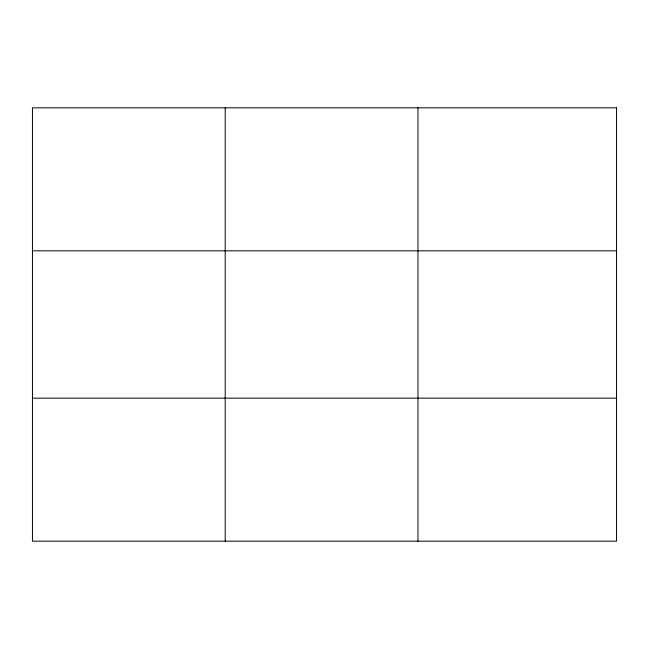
<?xml version="1.0" encoding="UTF-8"?>
<svg xmlns="http://www.w3.org/2000/svg" width="649" height="649" viewBox="0 0 649 649"><rect width="100%" height="100%" fill="white"/><g stroke="black" fill="none" stroke-linecap="round" stroke-linejoin="round"><path stroke-width="0.97" d="M225.203 107.823L225.203 541.177M417.956 107.823L417.956 541.177M32.45 250.83L616.55 250.83M32.45 398.17L616.55 398.17M616.55 107.823L616.55 541.177L32.45 541.177L32.45 107.823L616.55 107.823"/></g></svg>
